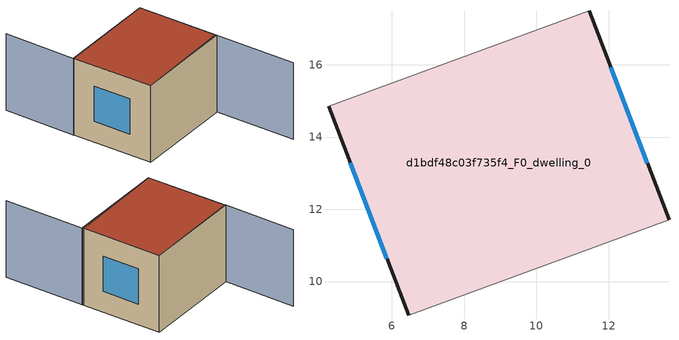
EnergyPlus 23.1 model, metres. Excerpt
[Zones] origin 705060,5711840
d1bdf48c03f735f4_F0_dwelling_0
 floor ground (EU_floor_Construction): 11.46,17.49 13.67,11.71 6.46,9.07 4.24,14.85 z0
 wall outside (EU_wall_Construction): 13.67,11.71 11.46,17.49 / 4.24,14.85 6.46,9.07 z0:6
 wall adiabatic (EU_wall_Construction): 11.46,17.49 4.24,14.85 / 6.46,9.07 13.67,11.71 z0:6
 window (EU_Window_Construction): 13.07,13.28 12.06,15.93 / 4.84,13.29 5.86,10.63 z1.62:4.38
 roof outside (EU_roof_Construction): 13.67,11.71 11.46,17.49 4.24,14.85 6.46,9.07 z6
shading: 6.46,9.07 13.63,11.83 / 13.63,11.83 15.87,6.01 / 11.46,17.49 4.22,14.78 / 4.22,14.78 2.3,19.89 z0:6
[Building]
EU S2 Campaign: North Axis=0; Terrain=City; Solar Distribution=FullExterior
[Site:Location]
London: Latitude=51.5; Longitude=-0.5; Time Zone=0; Elevation=25
[SizingPeriod:WeatherFileDays]
AnnualSizingPeriod: Begin Month=1; Begin Day of Month=1; End Month=12; End Day of Month=31; Day of Week for Start Day=Monday; Use Weather File Daylight Saving Period=No; Use Weather File Rain and Snow Indicators=No
[MATERIAL]
EU_InternalMass_Material: Roughness=MediumRough; Thickness=0.1; Conductivity=1; Density=1800; Specific Heat=900; Thermal Absorptance=0.9; Solar Absorptance=0.7; Visible Absorptance=0.7
[MATERIAL:NOMASS] Roughness=MediumRough; Thermal Absorptance=0.9; Solar Absorptance=0.7; Visible Absorptance=0.7
Name | Thermal Resistance
EU_wall_NoMass | 0.727863
EU_roof_NoMass | 0.773354
EU_floor_NoMass | 1.79329
[WINDOWMATERIAL:SIMPLEGLAZINGSYSTEM]
EU_Window_SimpleGlazing: UFactor=2.58614; Solar Heat Gain Coefficient=0.76; Visible Transmittance=0.76
[CONSTRUCTION]
EU_wall_Construction: EU_wall_NoMass
EU_roof_Construction: EU_roof_NoMass
EU_floor_Construction: EU_floor_NoMass
EU_InternalMass_Construction: EU_InternalMass_Material
EU_Window_Construction: EU_Window_SimpleGlazing
[ZONE]
d1bdf48c03f735f4_F0_dwelling_0: Type=1; Multiplier=1; Ceiling Height=autocalculate; Volume=285.208; Floor Area=autocalculate; Part of Total Floor Area=Yes
[INTERNALMASS]
d1bdf48c03f735f4_F0_dwelling_0_EU_InternalMass: Construction=EU_InternalMass_Construction; Zone or ZoneList=d1bdf48c03f735f4_F0_dwelling_0; Surface Area=47.5348
[OTHEREQUIPMENT]
EU_Step8_InternalGain_d1bdf48c03f735f4_F0_dwelling_0_f000: Fuel Type=Electricity; Zone or ZoneList or Space or SpaceList=d1bdf48c03f735f4_F0_dwelling_0; Schedule=EU_Step8_GainSchedule_d1bdf48c03f735f4_F0_dwelling_0_f000; Design Level Calculation Method=Watts/Area; Power per Zone Floor Area=1; Fraction Latent=0; Fraction Radiant=0; Fraction Lost=0; Carbon Dioxide Generation Rate=0; EndUse Subcategory=EU_Step8_InternalGains
[ZONEVENTILATION:DESIGNFLOWRATE]
EU_ConstantAir_d1bdf48c03f735f4_F0_dwelling_0: Zone or ZoneList or Space or SpaceList=d1bdf48c03f735f4_F0_dwelling_0; Schedule=EU_AlwaysOn; Design Flow Rate Calculation Method=AirChanges/Hour; Air Changes per Hour=0.484901; Ventilation Type=Natural; Fan Pressure Rise=0; Fan Total Efficiency=1; Constant Term Coefficient=1; Temperature Term Coefficient=0; Velocity Term Coefficient=0; Velocity Squared Term Coefficient=0; Minimum Indoor Temperature=-100; Maximum Indoor Temperature=100; Delta Temperature=-100; Minimum Outdoor Temperature=-100; Maximum Outdoor Temperature=100; Maximum Wind Speed=40
[HVACTEMPLATE:THERMOSTAT]
EU_HeatOnly_d1bdf48c03f735f4_F0_dwelling_0: Constant Heating Setpoint=20; Constant Cooling Setpoint=50
[HVACTEMPLATE:ZONE:IDEALLOADSAIRSYSTEM]
d1bdf48c03f735f4_F0_dwelling_0: Template Thermostat=EU_HeatOnly_d1bdf48c03f735f4_F0_dwelling_0; System Availability Schedule=EU_AlwaysOn; Maximum Heating Supply Air Temperature=50; Minimum Cooling Supply Air Temperature=13; Maximum Heating Supply Air Humidity Ratio=0.0156; Minimum Cooling Supply Air Humidity Ratio=0.0077; Heating Limit=NoLimit; Cooling Limit=NoLimit; Heating Availability Schedule=EU_AlwaysOn; Cooling Availability Schedule=EU_CoolingOff; Dehumidification Control Type=ConstantSensibleHeatRatio; Cooling Sensible Heat Ratio=0.7; Dehumidification Setpoint=60; Humidification Control Type=None; Humidification Setpoint=30; Outdoor Air Method=None; Outdoor Air Flow Rate per Person=0.00944; Outdoor Air Flow Rate per Zone Floor Area=0; Outdoor Air Flow Rate per Zone=0; Demand Controlled Ventilation Type=None; Outdoor Air Economizer Type=NoEconomizer; Heat Recovery Type=None; Sensible Heat Recovery Effectiveness=0.7; Latent Heat Recovery Effectiveness=0.65
[SIZING:ZONE]
d1bdf48c03f735f4_F0_dwelling_0: Zone Cooling Design Supply Air Temperature Input Method=SupplyAirTemperature; Zone Cooling Design Supply Air Temperature=13; Zone Heating Design Supply Air Temperature Input Method=SupplyAirTemperature; Zone Heating Design Supply Air Temperature=50; Zone Cooling Design Supply Air Humidity Ratio=0.008; Zone Heating Design Supply Air Humidity Ratio=0.008; Cooling Design Air Flow Method=DesignDay; Cooling Design Air Flow Rate=0; Cooling Minimum Air Flow per Zone Floor Area=0.000762; Cooling Minimum Air Flow=0; Cooling Minimum Air Flow Fraction=0.2; Heating Design Air Flow Method=DesignDay; Heating Design Air Flow Rate=0; Heating Maximum Air Flow per Zone Floor Area=0.002032; Heating Maximum Air Flow=0.141576; Heating Maximum Air Flow Fraction=0.3; Account for Dedicated Outdoor Air System=No; Dedicated Outdoor Air System Control Strategy=NeutralSupplyAir; Dedicated Outdoor Air Low Setpoint Temperature for Design=autosize; Dedicated Outdoor Air High Setpoint Temperature for Design=autosize; Zone Load Sizing Method=Sensible Load Only No Latent Load; Zone Latent Cooling Design Supply Air Humidity Ratio Input Method=HumidityRatioDifference; Zone Cooling Design Supply Air Humidity Ratio Difference=0.005; Zone Latent Heating Design Supply Air Humidity Ratio Input Method=HumidityRatioDifference; Zone Humidification Design Supply Air Humidity Ratio Difference=0.005
[SCHEDULE:CONSTANT]
Name | Hourly Value
EU_AlwaysOn | 1
EU_CoolingOff | 0
[SCHEDULE:FILE]
EU_Step8_GainSchedule_d1bdf48c03f735f4_F0_dwelling_0_f000: File=../../schedules/d1bdf48c03f735f4/d1bdf48c03f735f4_F0_dwelling_0_f000_gain.csv; Column Number=1; Rows to Skip at Top=0; Number of Hours of Data=8760; Column Separator=Comma; Interpolate to Timestep=No; Minutes per Item=60; Adjust Schedule for Daylight Savings=Yes
